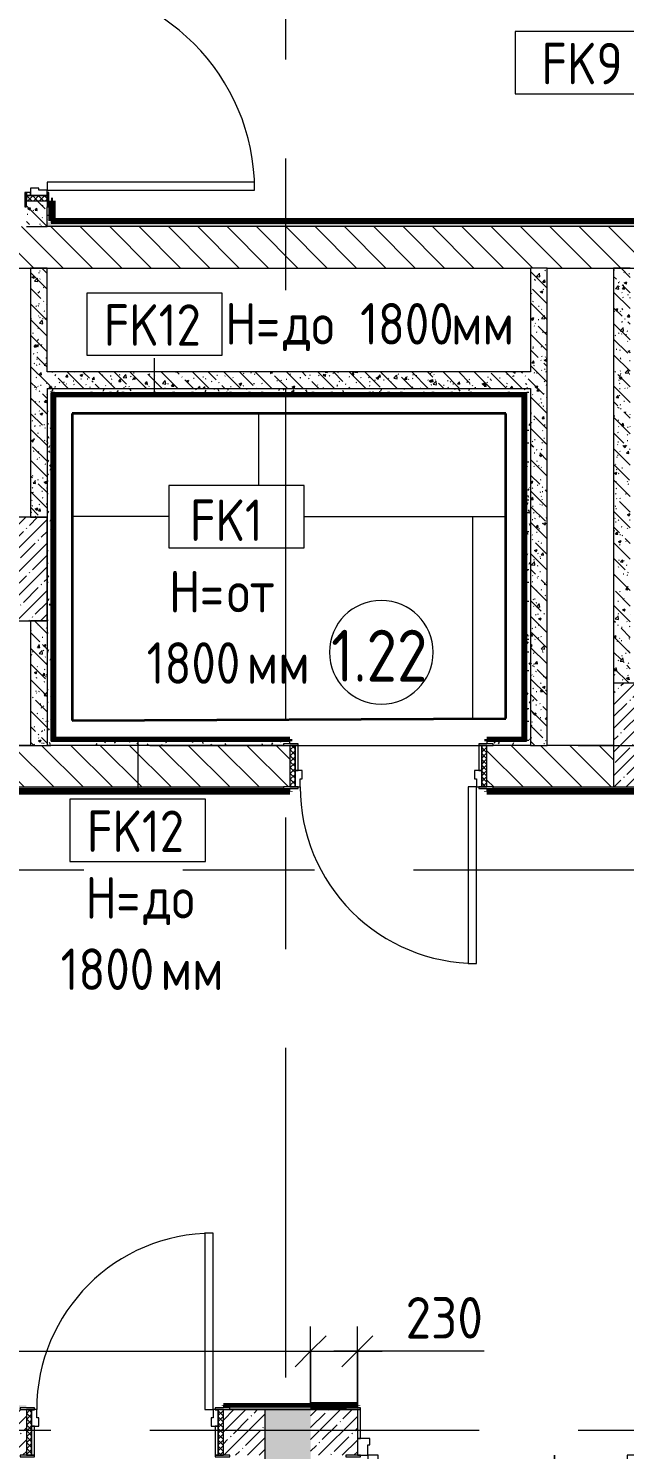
# Model space of a CAD drawing. Header units: millimetres. Extents: x 35144 to 233944, y -8553 to 29000.
# Drawn here: x 70720 to 73593, y 7707 to 14555 of the extents above; entities that cross this region are included whole.
import ezdxf

# ---------------------------------------------------------------- set-up
doc = ezdxf.new("R2010")
doc.units = ezdxf.units.MM
doc.linetypes.add('Осевая', pattern=[3175, 635, -476.25, 1587.5, -476.25])
for name, color, linetype, lineweight in [('A-ANNO-DIMS', 7, 'Continuous', 9), ('A-ANNO-DIMS-100', 7, 'Continuous', 9), ('A-AREA-IDEN', 7, 'Continuous', 9), ('A-DETL', 7, 'Continuous', 9), ('A-DETL-1', 7, 'Continuous', 35), ('A-DOOR', 7, 'Continuous', 9), ('A-DOOR-1', 7, 'Continuous', 13), ('A-DOOR-FRAM', 7, 'Continuous', 13), ('A-DOOR-FRAM-1', 7, 'Continuous', 9), ('A-WALL', 7, 'Continuous', 9), ('A-WALL-IDEN', 7, 'Continuous', 9), ('I-WALL', 7, 'Continuous', 9), ('S-COLS', 7, 'Continuous', 9), ('Оси-2', 7, 'Осевая', 9)]:
    doc.layers.add(name, color=color, linetype=linetype, lineweight=lineweight)
for name, color, linetype, lineweight, true_color in [('A-WALL-3', 7, 'Continuous', 9, 0xff80c0), ('A-WALL-4', 7, 'Continuous', 9, 0x73b588), ('G-ANNO-TEXT-1', 7, 'Continuous', 9, 0x3c3c3c), ('I-WALL-1', 7, 'Continuous', 9, 0x73b588), ('I-WALL-11', 5, 'Continuous', 53, 0x0000ff), ('I-WALL-24', 7, 'Continuous', 70, 0x3f92ba), ('I-WALL-4', 7, 'Continuous', 9, 0x3f92ba), ('I-WALL-6', 7, 'Continuous', 9, 0xc0c0c0), ('I-WALL-8', 7, 'Continuous', 80, 0xff80c0), ('I-WALL-9', 7, 'Continuous', 80, 0x73b588)]:
    doc.layers.add(name, color=color, linetype=linetype, lineweight=lineweight, true_color=true_color)
doc.styles.add('GOST Common', font='GOST_Common.ttf', dxfattribs={"width": 0.9, "height": 200})
doc.styles.add('GOST Common_1', font='GOST_Common.ttf', dxfattribs={"width": 0.9, "height": 250})
doc.styles.add('ISOCPEUR_1', font='isocpeur.ttf', dxfattribs={"width": 0.9, "height": 200})
doc.dimstyles.new('ISO-2_0_0_9К_Средний_округл2', dxfattribs={"dimscale": 304.8, "dimtxt": 199.196235, "dimasz": 0.492126, "dimexe": 0.393701, "dimexo": 0, "dimgap": 0, "dimtad": 1, "dimdec": 0, "dimrnd": 10, "dimzin": 0, "dimdsep": 46, "dimtxsty": 'ISOCPEUR_1', "dimblk1": 'OBLIQUE', "dimblk2": 'OBLIQUE', "dimsah": 1, "dimcen": 0.09, "dimdle": 0.393701, "dimazin": 0, "dimtfac": 1, "dimtdec": 4, "dimtix": 1, "dimtmove": 0, "dimatfit": 3, "dimfxl": 1, "dimtvp": 1, "dimtolj": 1, "dimtzin": 0, "dimarcsym": 2})
doc.dimstyles.new('ISO-2_0_0_9К_Средний_округл2_1', dxfattribs={"dimscale": 304.8, "dimtxt": 199.196235, "dimasz": 0.492126, "dimexe": 0.393701, "dimexo": 0, "dimgap": 0, "dimtad": 1, "dimdec": 0, "dimrnd": 10, "dimzin": 0, "dimdsep": 46, "dimtxsty": 'ISOCPEUR_1', "dimblk1": 'OBLIQUE', "dimblk2": 'OBLIQUE', "dimsah": 1, "dimcen": 0.09, "dimdle": 0.393701, "dimazin": 0, "dimtfac": 1, "dimtdec": 4, "dimtix": 1, "dimtmove": 1, "dimatfit": 3, "dimfxl": 1, "dimtvp": 1, "dimtolj": 1, "dimtzin": 0, "dimarcsym": 2})
pattern_1 = [(45, (0, 0), (-57.02463, 57.02463), []), (45, (57.025, 0), (-57.02463, 57.02463), [100.806, -20.161, 3.353, -16.808])]
pattern_2 = [(135, (0, 0), (-75.43415, -75.43415), [106.68, -17.78, 3.556, -17.78]), (135, (0, 75.39), (-75.43415, -75.43415), []), (50, (0, 0), (127.52922, -11.15758), [13.335, -146.685]), (355, (0, 0), (-24.66966, 133.74002), [10.668, -117.348]), (100.451, (10.63, -0.93), (102.85973, 122.58178), [11.333, -124.663]), (46.184, (0, 35.56), (189.75516, -29.43036), [20.002, -220.027]), (96.636, (15.81, 33.1), (166.1822, 173.1996), [17, -186.995]), (351.184, (0, 35.56), (166.18393, 173.19757), [16.002, -176.022]), (21, (17.78, 26.67), (106.13027, -71.58603), [13.335, -146.685]), (326, (17.78, 26.67), (43.26188, 128.93175), [10.668, -117.348]), (71.451, (26.62, 20.7), (149.39198, 57.34505), [11.333, -124.663]), (37.5, (0, 0), (2.162228, 59.188357), [3.353, -112.573, 3.353, -115.773, -117.793]), (37.5, (0, 0), (2.162228, 59.188357), [-235.052, 3.353, -114.44]), (7.5, (0, 0), (46.773857, 70.12615), [3.353, -64.567, 3.353, -109.906, -44.894]), (7.5, (0, 0), (46.773857, 70.12615), [-181.178, 3.353, -41.542]), (327.5, (-39.65, 0), (94.91367, -4.010093), [3.353, -41.097, 3.353, -135.331, -184.023]), (327.5, (-39.65, 0), (94.91367, -4.010093), [-183.134, 3.353, -180.67]), (317.5, (-57.43, 0), (103.69057, 17.79882), [3.353, -54.432, 3.353, -88.748, -130.683]), (317.5, (-57.43, 0), (103.69057, 17.79882), [-149.885, 3.353, -127.33])]
pattern_3 = [(135, (0, 0), (-70.71068, -70.71068), [])]
pattern_4 = [(0, (0, 0), (121.92, 30.48), [10.058, -81.382, 10.058, -81.382, -487.68]), (0, (0, 0), (121.92, 30.48), [-182.88, 10.058, -172.822, 10.058, -81.382, -213.36]), (0, (0, 0), (121.92, 30.48), [-457.2, 10.058, -50.902, 10.058, -142.342]), (120, (45.72, 15.24), (-87.356454, 90.345817), [10.058, -81.382, 10.058, -81.382, -487.68]), (120, (45.72, 15.24), (-87.356454, 90.345817), [-182.88, 10.058, -172.822, 10.058, -81.382, -213.36]), (120, (45.72, 15.24), (-87.356454, 90.345817), [-457.2, 10.058, -50.902, 10.058, -142.342]), (240, (60.96, 76.2), (-34.563546, -120.825817), [10.058, -81.382, 10.058, -81.382, -487.68]), (240, (60.96, 76.2), (-34.563546, -120.825817), [-182.88, 10.058, -172.822, 10.058, -81.382, -213.36]), (240, (60.96, 76.2), (-34.563546, -120.825817), [-457.2, 10.058, -50.902, 10.058, -142.342])]

# ---------------------------------------------------------------- blocks, each defined once
blk = doc.blocks.new('BSC_Колонна _Прямоугольная - 500х500-V30-План отделки стен 1 этажа в осях 17-23')
at = {"layer": 'S-COLS'}
h = blk.add_hatch(dxfattribs=at)
h.set_pattern_fill('FP_48', color=256, style=0, pattern_type=2)
h.set_pattern_definition([(45, (-73790, -11150), (-57.02463, 57.02463), []), (45, (-73732.975, -11150), (-57.02463, 57.02463), [100.806, -20.161, 3.353, -16.808])])
h.paths.add_polyline_path([(-250, -250), (250, -250), (250, 250), (-250, 250)])
for p, q in [((250, 250), (-250, 250)), ((-250, 250), (-250, -250)), ((250, -250), (250, 250)), ((-250, -250), (250, -250))]:
    blk.add_line(p, q, dxfattribs=at)
blk = doc.blocks.new('110_Дверь_СКБ_1Ст_Внутренняя1 - Д-17д _Д-9_ 950x2100h_ПУИ_ С_У персонала-24300662-План отделки стен 1 этажа в осях 17-23')
at = {"layer": 'A-DOOR'}
h = blk.add_hatch(dxfattribs=at)
h.set_pattern_fill('FP_31', color=256, style=0, pattern_type=2)
h.set_pattern_definition([(135, (1826.41, 164.685), (-14.14214, -14.14214), []), (225, (1826.41, 164.685), (14.14214, -14.14214), [])])
h.paths.add_polyline_path([(487.5, 100), (462.5, 100), (462.5, -100), (487.5, -100)])
at = {"layer": 'A-DOOR-FRAM-1'}
h = blk.add_hatch(dxfattribs=at)
h.set_pattern_fill('FP_32', color=256, style=0, pattern_type=2)
h.set_pattern_definition([(45, (-296.384, 164.685), (-14.1421, 14.1421), []), (135, (-296.384, 164.685), (-14.1421, -14.1421), [])])
h.paths.add_polyline_path([(-437.5, 100), (-462.5, 100), (-462.5, -100), (-437.5, -100)])
at = {"layer": 'A-DOOR'}
blk.add_arc((-412.5, 100), 850, 360, 90, dxfattribs=at)
at = {"layer": 'A-DOOR-1'}
for p, q in [((-412.5, 950), (-412.5, 100)), ((-372.5, 950), (-412.5, 950)), ((-372.5, 100), (-372.5, 950)), ((-412.5, 100), (-372.5, 100))]:
    blk.add_line(p, q, dxfattribs=at)
at = {"layer": 'A-DOOR-FRAM'}
for p, q in [((-422.5, 108), (-492.5, 108)), ((-492.5, 108), (-492.5, 100)), ((-492.5, 100), (-422.5, 100)), ((-437.5, 100), (-462.5, 100)), ((-462.5, 100), (-462.5, -100)), ((-412.5, 100), (-437.5, 100)), ((-437.5, 100), (-437.5, 20)), ((-437.5, -100), (-437.5, 100)), ((-422.5, 100), (-437.5, 100)), ((-437.5, 100), (-437.5, 99)), ((-437.5, 99), (-422.5, 99)), ((-422.5, 100), (-422.5, 108)), ((-422.5, 99), (-422.5, 100)), ((-412.5, 60), (-412.5, 100)), ((437.5, 100), (437.5, 60)), ((462.5, 100), (437.5, 100)), ((517.5, 108), (447.5, 108)), ((447.5, 108), (447.5, 100)), ((462.5, 100), (447.5, 100)), ((447.5, 100), (447.5, 99)), ((447.5, 100), (517.5, 100)), ((447.5, 99), (462.5, 99)), ((462.5, 20), (462.5, 100)), ((487.5, 100), (462.5, 100)), ((462.5, 100), (462.5, -100)), ((462.5, 99), (462.5, 100)), ((487.5, -100), (487.5, 100)), ((517.5, 100), (517.5, 108)), ((-437.5, 20), (-402.5, 20)), ((-422.5, 20), (-437.5, 20)), ((-437.5, 20), (-437.5, -100)), ((-422.5, -100), (-422.5, 20)), ((-402.5, 60), (-412.5, 60)), ((-402.5, 20), (-402.5, 60)), ((437.5, 60), (427.5, 60)), ((427.5, 60), (427.5, 20)), ((427.5, 20), (462.5, 20)), ((462.5, 20), (447.5, 20)), ((447.5, 20), (447.5, -100)), ((462.5, -100), (462.5, 20)), ((-422.5, -100), (-492.5, -100)), ((-492.5, -100), (-492.5, -108)), ((-492.5, -108), (-422.5, -108)), ((-462.5, -100), (-437.5, -100)), ((-437.5, -100), (-422.5, -100)), ((-422.5, -108), (-422.5, -100)), ((447.5, -100), (462.5, -100)), ((517.5, -100), (447.5, -100)), ((447.5, -100), (447.5, -108)), ((447.5, -108), (517.5, -108)), ((462.5, -100), (487.5, -100)), ((517.5, -108), (517.5, -100))]:
    blk.add_line(p, q, dxfattribs=at)
blk = doc.blocks.new('110_Дверь_СКБ_2Ст - Д-1_л_Лестничная клетка EIS60 2-32142534-План отделки стен 1 этажа в осях 17-23')
at = {"layer": 'A-DOOR'}
for centre, radius, start, end in [((662.5, 110), 900, 90, 180), ((-637.5, 110), 400, 360, 90)]:
    blk.add_arc(centre, radius, start, end, dxfattribs=at)
at = {"layer": 'A-DOOR-1'}
for p, q in [((662.5, 1010), (612.5, 1010)), ((612.5, 1010), (612.5, 110)), ((662.5, 110), (662.5, 1010)), ((-637.5, 510), (-637.5, 110)), ((-587.5, 510), (-637.5, 510)), ((-587.5, 110), (-587.5, 510)), ((-637.5, 110), (-587.5, 110)), ((612.5, 110), (662.5, 110))]:
    blk.add_line(p, q, dxfattribs=at)
at = {"layer": 'A-DOOR-FRAM'}
for p, q in [((-672.5, 118), (-742.5, 118)), ((-742.5, 118), (-742.5, 110)), ((-742.5, 110), (-672.5, 110)), ((-637.5, 110), (-687.5, 110)), ((-687.5, 110), (-687.5, 30)), ((-672.5, 110), (-672.5, 118)), ((-637.5, 60), (-637.5, 110)), ((662.5, 110), (662.5, 60)), ((712.5, 110), (662.5, 110)), ((767.5, 118), (697.5, 118)), ((697.5, 118), (697.5, 110)), ((697.5, 110), (767.5, 110)), ((712.5, 30), (712.5, 110)), ((767.5, 110), (767.5, 118)), ((-687.5, 30), (-627.5, 30)), ((-672.5, 30), (-687.5, 30)), ((-687.5, 30), (-687.5, -110)), ((-672.5, -110), (-672.5, 30)), ((-627.5, 60), (-637.5, 60)), ((-627.5, 30), (-627.5, 60)), ((662.5, 60), (652.5, 60)), ((652.5, 60), (652.5, 30)), ((652.5, 30), (712.5, 30)), ((712.5, 30), (697.5, 30)), ((697.5, 30), (697.5, -110)), ((712.5, -110), (712.5, 30)), ((-672.5, -110), (-742.5, -110)), ((-742.5, -110), (-742.5, -118)), ((-742.5, -118), (-672.5, -118)), ((-687.5, -110), (-672.5, -110)), ((-672.5, -118), (-672.5, -110)), ((697.5, -110), (712.5, -110)), ((767.5, -110), (697.5, -110)), ((697.5, -110), (697.5, -118)), ((697.5, -118), (767.5, -118)), ((767.5, -118), (767.5, -110))]:
    blk.add_line(p, q, dxfattribs=at)
blk = doc.blocks.new('110_Дверь_СКБ_1Ст_Внутренняя1 - Д-7_л__950x2100h_Туалет-21784696-План отделки стен 1 этажа в осях 17-23')
at = {"layer": 'A-DOOR'}
h = blk.add_hatch(dxfattribs=at)
h.set_pattern_fill('FP_50', color=256, style=0, pattern_type=2)
h.set_pattern_definition([(135, (1826.41, 174.685), (-14.14214, -14.14214), []), (225, (1826.41, 174.685), (14.14214, -14.14214), [])])
h.paths.add_polyline_path([(487.5, -110), (487.5, 110), (462.5, 110), (462.5, -110)])
at = {"layer": 'A-DOOR-FRAM-1'}
h = blk.add_hatch(dxfattribs=at)
h.set_pattern_fill('FP_51', color=256, style=0, pattern_type=2)
h.set_pattern_definition([(45, (-296.384, 174.685), (-14.1421, 14.1421), []), (135, (-296.384, 174.685), (-14.1421, -14.1421), [])])
h.paths.add_polyline_path([(-437.5, -110), (-437.5, 110), (-462.5, 110), (-462.5, -110)])
at = {"layer": 'A-DOOR'}
blk.add_arc((437.5, 110), 850, 90, 180, dxfattribs=at)
at = {"layer": 'A-DOOR-1'}
for p, q in [((437.5, 960), (397.5, 960)), ((397.5, 960), (397.5, 110)), ((437.5, 110), (437.5, 960)), ((397.5, 110), (437.5, 110))]:
    blk.add_line(p, q, dxfattribs=at)
at = {"layer": 'A-DOOR-FRAM'}
for p, q in [((-422.5, 118), (-492.5, 118)), ((-492.5, 118), (-492.5, 110)), ((-492.5, 110), (-422.5, 110)), ((-437.5, 110), (-462.5, 110)), ((-462.5, 110), (-462.5, -110)), ((-412.5, 110), (-437.5, 110)), ((-437.5, 110), (-437.5, 30)), ((-437.5, -110), (-437.5, 110)), ((-422.5, 110), (-437.5, 110)), ((-437.5, 110), (-437.5, 109)), ((-437.5, 109), (-422.5, 109)), ((-422.5, 110), (-422.5, 118)), ((-422.5, 109), (-422.5, 110)), ((-412.5, 70), (-412.5, 110)), ((-402.5, 70), (-412.5, 70)), ((-402.5, 30), (-402.5, 70)), ((437.5, 70), (427.5, 70)), ((427.5, 70), (427.5, 30)), ((437.5, 110), (437.5, 70)), ((462.5, 110), (437.5, 110)), ((517.5, 118), (447.5, 118)), ((447.5, 118), (447.5, 110)), ((462.5, 110), (447.5, 110)), ((447.5, 110), (447.5, 109)), ((447.5, 110), (517.5, 110)), ((447.5, 109), (462.5, 109)), ((462.5, 30), (462.5, 110)), ((487.5, 110), (462.5, 110)), ((462.5, 110), (462.5, -110)), ((462.5, 109), (462.5, 110)), ((487.5, -110), (487.5, 110)), ((517.5, 110), (517.5, 118)), ((-437.5, 30), (-402.5, 30)), ((-422.5, 30), (-437.5, 30)), ((-437.5, 30), (-437.5, -110)), ((-422.5, -110), (-422.5, 30)), ((427.5, 30), (462.5, 30)), ((462.5, 30), (447.5, 30)), ((447.5, 30), (447.5, -110)), ((462.5, -110), (462.5, 30)), ((-422.5, -110), (-492.5, -110)), ((-492.5, -110), (-492.5, -118)), ((-492.5, -118), (-422.5, -118)), ((-462.5, -110), (-437.5, -110)), ((-437.5, -110), (-422.5, -110)), ((-422.5, -118), (-422.5, -110)), ((447.5, -110), (462.5, -110)), ((517.5, -110), (447.5, -110)), ((447.5, -110), (447.5, -118)), ((447.5, -118), (517.5, -118)), ((462.5, -110), (487.5, -110)), ((517.5, -118), (517.5, -110))]:
    blk.add_line(p, q, dxfattribs=at)
blk = doc.blocks.new('110_Дверь_СКБ_1Ст_Внутренняя1 - Д-12 EIW 1100x2100h_кладовые _все__ коридор _между помещениями блока столовой__ моечные _все_-32933558-План отделки стен 1 этажа в осях 17-23')
at = {"layer": 'A-DOOR'}
h = blk.add_hatch(dxfattribs=at)
h.set_pattern_fill('FP_26', color=256, style=0, pattern_type=2)
h.set_pattern_definition([(135, (1751.41, 114.685), (-14.14214, -14.14214), []), (225, (1751.41, 114.685), (14.14214, -14.14214), [])])
h.paths.add_polyline_path([(562.5, 50), (537.5, 50), (537.5, -50), (562.5, -50)])
at = {"layer": 'A-DOOR-FRAM-1'}
h = blk.add_hatch(dxfattribs=at)
h.set_pattern_fill('FP_27', color=256, style=0, pattern_type=2)
h.set_pattern_definition([(45, (-371.384, 114.685), (-14.1421, 14.1421), []), (135, (-371.384, 114.685), (-14.1421, -14.1421), [])])
h.paths.add_polyline_path([(-512.5, 50), (-537.5, 50), (-537.5, -50), (-512.5, -50)])
at = {"layer": 'A-DOOR'}
blk.add_arc((512.5, 50), 1000, 90, 180, dxfattribs=at)
at = {"layer": 'A-DOOR-1'}
for p, q in [((512.5, 1050), (472.5, 1050)), ((472.5, 1050), (472.5, 50)), ((512.5, 50), (512.5, 1050)), ((472.5, 50), (512.5, 50))]:
    blk.add_line(p, q, dxfattribs=at)
at = {"layer": 'A-DOOR-FRAM'}
for p, q in [((-497.5, 58), (-567.5, 58)), ((-567.5, 58), (-567.5, 50)), ((-567.5, 50), (-497.5, 50)), ((-512.5, 50), (-537.5, 50)), ((-537.5, 50), (-537.5, -50)), ((-487.5, 50), (-512.5, 50)), ((-512.5, 50), (-512.5, -30)), ((-512.5, -50), (-512.5, 50)), ((-497.5, 50), (-512.5, 50)), ((-512.5, 50), (-512.5, 49)), ((-512.5, 49), (-497.5, 49)), ((-497.5, 50), (-497.5, 58)), ((-497.5, 49), (-497.5, 50)), ((-487.5, 10), (-487.5, 50)), ((-477.5, 10), (-487.5, 10)), ((-477.5, -30), (-477.5, 10)), ((512.5, 10), (502.5, 10)), ((502.5, 10), (502.5, -30)), ((512.5, 50), (512.5, 10)), ((537.5, 50), (512.5, 50)), ((592.5, 58), (522.5, 58)), ((522.5, 58), (522.5, 50)), ((537.5, 50), (522.5, 50)), ((522.5, 50), (522.5, 49)), ((522.5, 50), (592.5, 50)), ((522.5, 49), (537.5, 49)), ((537.5, -30), (537.5, 50)), ((562.5, 50), (537.5, 50)), ((537.5, 50), (537.5, -50)), ((537.5, 49), (537.5, 50)), ((562.5, -50), (562.5, 50)), ((592.5, 50), (592.5, 58)), ((-497.5, -50), (-567.5, -50)), ((-567.5, -50), (-567.5, -58)), ((-567.5, -58), (-497.5, -58)), ((-537.5, -50), (-512.5, -50)), ((-512.5, -30), (-477.5, -30)), ((-497.5, -30), (-512.5, -30)), ((-512.5, -30), (-512.5, -50)), ((-512.5, -50), (-497.5, -50)), ((-497.5, -50), (-497.5, -30)), ((-497.5, -58), (-497.5, -50)), ((502.5, -30), (537.5, -30)), ((537.5, -30), (522.5, -30)), ((522.5, -30), (522.5, -50)), ((522.5, -50), (537.5, -50)), ((592.5, -50), (522.5, -50)), ((522.5, -50), (522.5, -58)), ((522.5, -58), (592.5, -58)), ((537.5, -50), (537.5, -30)), ((537.5, -50), (562.5, -50)), ((592.5, -58), (592.5, -50))]:
    blk.add_line(p, q, dxfattribs=at)
blk = doc.blocks.new('М_стена_0001 - Типоразмер_без рамки-25382661-План отделки стен 1 этажа в осях 17-23')
at = {"layer": 'A-WALL-IDEN'}
for p, q in [((3.258, 1.523), (-3.273, 1.523)), ((-3.273, 1.523), (-3.273, -1.477)), ((3.258, -1.477), (3.258, 1.523)), ((-3.273, -1.477), (3.258, -1.477))]:
    blk.add_line(p, q, dxfattribs=at)
blk = doc.blocks.new('Марка_Помещения - Номер-25198446-План отделки стен 1 этажа в осях 17-23')
at = {"layer": 'A-AREA-IDEN'}
for start, end in [(360, 180), (180, 360)]:
    blk.add_arc((0, 0), 2.5, start, end, dxfattribs=at)
blk = doc.blocks.new('DIMBLOCK34-План отделки стен 1 этажа в осях 17-23')
at = {"layer": 'A-ANNO-DIMS-100'}
for p, q in [((65280, 7921), (65280, 8300.9)), ((72080, 7921), (72080, 8300.9)), ((65160, 8180.9), (72080, 8180.9)), ((65280, 8180.9), (65280, 7921)), ((72080, 8180.9), (72080, 7921))]:
    blk.add_line(p, q, dxfattribs=at)
at = {"layer": 'A-ANNO-DIMS-100', "lineweight": 20}
for p, q in [((65280, 8180.9), (65355, 8255.9)), ((72080, 8180.9), (72155, 8255.9)), ((65280, 8180.9), (65205, 8105.9)), ((72080, 8180.9), (72005, 8105.9))]:
    blk.add_line(p, q, dxfattribs=at)
at = {"layer": 'A-ANNO-DIMS-100', "color": 0, "insert": (68427.2, 8442.2), "char_height": 200, "width": 606.782, "attachment_point": 1, "line_spacing_factor": 1.149209, "style": 'ISOCPEUR_1'}
blk.add_mtext('6800', dxfattribs=at)
blk = doc.blocks.new('_Oblique')
at = {"color": 0, "linetype": 'ByBlock', "lineweight": -2}
blk.add_line((-0.5, -0.5), (0.5, 0.5), dxfattribs=at)
blk = doc.blocks.new('DIMBLOCK35-План отделки стен 1 этажа в осях 17-23')
at = {"layer": 'A-ANNO-DIMS-100'}
for p, q in [((72080, 7921), (72080, 8300.9)), ((72305, 7908), (72305, 8300.9)), ((72080, 8180.9), (72425, 8180.9)), ((72080, 8180.9), (72080, 7921)), ((72437.2, 8180.9), (72192.5, 8180.9)), ((72305, 8180.9), (72305, 7908)), ((72916.5, 8180.9), (72437.2, 8180.9))]:
    blk.add_line(p, q, dxfattribs=at)
at = {"layer": 'A-ANNO-DIMS-100', "lineweight": 20}
for p, q in [((72080, 8180.9), (72155, 8255.9)), ((72305, 8180.9), (72380, 8255.9)), ((72080, 8180.9), (72005, 8105.9)), ((72305, 8180.9), (72230, 8105.9))]:
    blk.add_line(p, q, dxfattribs=at)
at = {"layer": 'A-ANNO-DIMS-100', "color": 0, "insert": (72537.2, 8442.2), "char_height": 200, "width": 455.087, "attachment_point": 1, "line_spacing_factor": 1.149209, "style": 'ISOCPEUR_1'}
blk.add_mtext('230', dxfattribs=at)

msp = doc.modelspace()

# ---------------------------------------------------------------- hatches: boundary and pattern name
at = {"layer": 'I-WALL'}
h = msp.add_hatch(dxfattribs=at)
h.set_pattern_fill('FP_20', color=256, style=0, pattern_type=2)
h.set_pattern_definition(pattern_2)
h.paths.add_polyline_path([(70810, 13600), (70810, 13725), (70710, 13725), (70710, 13600)])
h.paths.add_polyline_path([(70810, 14825), (70810, 15150), (70710, 15150), (70710, 14825)])
h = msp.add_hatch(dxfattribs=at)
h.set_pattern_fill('FP_80', color=256, style=0, pattern_type=2)
h.set_pattern_definition(pattern_4)
h.paths.add_polyline_path([(70830, 13620), (70830, 13700), (70818, 13700), (70818, 13695), (70810, 13695), (70810, 13620)])
h.paths.add_polyline_path([(70830, 14850), (70830, 15130), (70810, 15130), (70810.4, 14855), (70818, 14855), (70818, 14850)])
h = msp.add_hatch(dxfattribs=at)
h.set_pattern_fill('FP_21', color=256, style=0, pattern_type=2)
h.set_pattern_definition(pattern_3)
h.paths.add_polyline_path([(84700, 13400), (84700, 13600), (68650, 13600), (68650, 13400), (82805.8, 13400)])
h = msp.add_hatch(dxfattribs=at)
h.set_pattern_fill('FP_80', color=256, style=0, pattern_type=2)
h.set_pattern_definition(pattern_4)
h.paths.add_polyline_path([(85110, 13600), (85110, 13608), (85140, 13608), (85140, 13620), (70810, 13620), (70810, 13600), (82805.8, 13600)])
h = msp.add_hatch(dxfattribs=at)
h.set_pattern_fill('FP_20', color=256, style=0, pattern_type=2)
h.set_pattern_definition(pattern_2)
h.paths.add_polyline_path([(70810, 11100), (70810, 11700), (70730, 11700), (70730, 11100)])
h.paths.add_polyline_path([(70730, 12200), (70810, 12200), (70810, 13400), (70730, 13400), (70730, 12670.9)])
h = msp.add_hatch(dxfattribs=at)
h.set_pattern_fill('FP_20', color=256, style=0, pattern_type=2)
h.set_pattern_definition(pattern_2)
h.paths.add_polyline_path([(73220, 11100), (73220, 13400), (73140, 13400), (73140, 11100)])
h = msp.add_hatch(dxfattribs=at)
h.set_pattern_fill('FP_20', color=256, style=0, pattern_type=2)
h.set_pattern_definition(pattern_2)
h.paths.add_polyline_path([(73574.3, 11400), (73620, 11400), (73620, 13400), (73540, 13400), (73540, 11400), (73570, 11400)])
h = msp.add_hatch(dxfattribs=at)
h.set_pattern_fill('FP_20', color=256, style=0, pattern_type=2)
h.set_pattern_definition(pattern_2)
h.paths.add_polyline_path([(70810, 12820), (73140, 12820), (73140, 12900), (70810, 12900)])
h = msp.add_hatch(dxfattribs=at)
h.set_pattern_fill('FP_80', color=256, style=0, pattern_type=2)
h.set_pattern_definition(pattern_4)
h.paths.add_polyline_path([(70830, 11120), (70830, 12820), (70810, 12820), (70810, 11120)])
h = msp.add_hatch(dxfattribs=at)
h.set_pattern_fill('FP_80', color=256, style=0, pattern_type=2)
h.set_pattern_definition(pattern_4)
h.paths.add_polyline_path([(73140, 12800), (73140, 12820), (70830, 12820), (70830, 12800), (73120, 12800)])
h = msp.add_hatch(dxfattribs=at)
h.set_pattern_fill('FP_80', color=256, style=0, pattern_type=2)
h.set_pattern_definition(pattern_4)
h.paths.add_polyline_path([(73140, 11100), (73140, 12800), (73120, 12800), (73120, 11100)])
h = msp.add_hatch(dxfattribs=at)
h.set_pattern_fill('FP_21', color=256, style=0, pattern_type=2)
h.set_pattern_definition(pattern_3)
h.paths.add_polyline_path([(72959.8, 10900), (73540, 10900), (73540, 11100), (72929.8, 11100), (72929.8, 10900)])
h.paths.add_polyline_path([(71979.8, 10900), (71979.8, 11100), (69618.8, 11100), (69618.8, 10900), (71949.8, 10900)])
h.paths.add_polyline_path([(67962.6, 10900), (68668.8, 10900), (68668.8, 11100), (66760, 11100), (66760, 10900)])
h.paths.add_polyline_path([(66560, 10900), (66560, 11100), (62160, 11100), (62160, 10900), (64993.9, 10900)])
h = msp.add_hatch(dxfattribs=at)
h.set_pattern_fill('FP_80', color=256, style=0, pattern_type=2)
h.set_pattern_definition(pattern_4)
h.paths.add_polyline_path([(70931.2, 11100), (71949.8, 11100.5), (71949.8, 11108), (71979.8, 11108), (71979.8, 11120), (70810, 11120), (70810, 11100)])
h.paths.add_polyline_path([(73120, 11100), (73120, 11120), (72929.8, 11120), (72929.8, 11108), (72959.8, 11108), (72959.8, 11100)])
h = msp.add_hatch(dxfattribs=at)
h.set_pattern_fill('FP_80', color=256, style=0, pattern_type=2)
h.set_pattern_definition(pattern_4)
h.paths.add_polyline_path([(69618.8, 10880), (71979.8, 10880), (71979.8, 10892), (71949.8, 10892), (71949.8, 10900), (69648.8, 10900), (69648.8, 10892), (69618.8, 10892)])
h.paths.add_polyline_path([(75384.2, 10880), (75470, 10880), (75470, 10900), (72959.8, 10900), (72959.8, 10892), (72929.8, 10892), (72929.8, 10880), (73899.9, 10880)])
h.paths.add_polyline_path([(68668.8, 10880), (68668.8, 10892), (68638.8, 10892), (68638.8, 10900), (62160, 10900), (62160, 10880), (68638.8, 10880)])
h.paths.add_polyline_path([(61940, 10880), (61960, 10880), (61960, 10900), (61940, 10900)])
h = msp.add_hatch(dxfattribs=at)
h.set_pattern_fill('FP_80', color=256, style=0, pattern_type=2)
h.set_pattern_definition(pattern_4)
h.paths.add_polyline_path([(60610, 7900), (65880, 7900), (65880, 7908), (65910, 7908), (65910, 7920), (60610, 7920)])
h.paths.add_polyline_path([(75460, 7900), (75459, 7920), (73730, 7920), (73730, 7908), (73760, 7908), (73760, 7900), (75384.2, 7900)])
h.paths.add_polyline_path([(69446.9, 7900), (70680, 7900), (70680, 7908), (70710, 7908), (70710, 7920), (69360, 7920), (69360, 7908), (69390, 7908), (69390, 7900)])
h.paths.add_polyline_path([(67962.6, 7900), (68230, 7900.4), (68230, 7908), (68260, 7908), (68260, 7920), (66860, 7920), (66860, 7908), (66890, 7908), (66890, 7900)])
h.paths.add_polyline_path([(58110, 7900), (58110, 7920), (50710, 7920), (50710, 7900), (56910, 7900)])
h.paths.add_polyline_path([(72250, 7900), (72250, 7908), (72280, 7908), (72280, 7920), (71660, 7920), (71660, 7908), (71690, 7908), (71690, 7900)])
h.paths.add_polyline_path([(38760, 7900), (39340, 7900), (39340, 7920), (38760, 7920)])
h.paths.add_polyline_path([(46110, 7900), (48210, 7900), (48210, 7920), (41840, 7920), (41840, 7900), (44910, 7900)])
h = msp.add_hatch(dxfattribs=at)
h.set_pattern_fill('FP_1', color=256, style=0, pattern_type=2)
h.set_pattern_definition(pattern_1)
h.paths.add_polyline_path([(69360, 7680), (70710, 7680), (70710, 7900), (69360, 7900)])
h.paths.add_polyline_path([(67580, 7680), (68260, 7680), (68260, 7900), (66860, 7900), (66860, 7680), (67560, 7680)])
h.paths.add_polyline_path([(71860, 7680), (71860, 7900), (71660, 7900), (71660, 7680), (71690, 7680)])
h = msp.add_hatch(dxfattribs=at)
h.set_pattern_fill('FP_1', color=256, style=0, pattern_type=2)
h.set_pattern_definition(pattern_1)
h.paths.add_polyline_path([(72080, -100), (72080, 7900), (71860, 7900), (71860, -100)])
h = msp.add_hatch(dxfattribs=at)
h.set_pattern_fill('FP_1', color=256, style=0, pattern_type=2)
h.set_pattern_definition(pattern_1)
h.paths.add_polyline_path([(75480, 7680), (75700, 7680), (75700, 7900), (73705, 7900), (73705, 7680), (75384.2, 7680)])
h.paths.add_polyline_path([(72080, 7680), (72305, 7680), (72305, 7900), (72080, 7900), (72080, 7730)])
at = {"layer": 'I-WALL-1'}
h = msp.add_hatch(color=256, dxfattribs=at)
h.paths.add_polyline_path([(70838, 13628), (70838, 13725), (70830, 13725), (70830, 13628)])
h.paths.add_polyline_path([(70830, 14825), (70838, 14825), (70838, 15122), (70830, 15122), (70830, 14931.5)])
msp.add_hatch(color=256, dxfattribs=at).paths.add_polyline_path([(85140, 13620), (85140, 13628), (70830, 13628), (70830, 13620), (82805.8, 13620)])
at = {"layer": 'I-WALL-4'}
for points in [[(73120, 12789), (73120, 12800), (70830, 12800), (70830, 12789), (73109, 12789)], [(70830, 11120), (70841, 11120), (70841, 12800), (70830, 12800), (70830, 11540.7)], [(73109, 11120), (73120, 11120), (73120, 12800), (73109, 12800), (73109, 11540.7)]]:
    msp.add_hatch(color=256, dxfattribs=at).paths.add_polyline_path(points)
h = msp.add_hatch(color=256, dxfattribs=at)
h.paths.add_polyline_path([(72929.8, 11120), (73120, 11120), (73120, 11131), (72929.8, 11131)])
h.paths.add_polyline_path([(70931.2, 11120), (71979.8, 11120), (71979.8, 11131), (70830, 11131), (70830, 11120)])
at = {"layer": 'S-COLS'}
h = msp.add_hatch(dxfattribs=at)
h.set_pattern_fill('FP_1', color=256, style=0, pattern_type=2)
h.set_pattern_definition(pattern_1)
h.paths.add_polyline_path([(70310, 11700), (70810, 11700), (70810, 12200), (70310, 12200)])

# ---------------------------------------------------------------- linework, layer by layer
at = {"layer": 'A-DETL'}
for p, q in [((71830, 12352.7), (71830, 12700)), ((72049.4, 12352.7), (71396.2, 12352.7)), ((71396.2, 12352.7), (71396.2, 12052.7)), ((72049.4, 12052.7), (72049.4, 12352.7)), ((71396.2, 12202.7), (70930, 12202.7)), ((72049.4, 12202.7), (73020, 12202.7)), ((72860, 12202.7), (72860, 11229.8)), ((71396.2, 12052.7), (72049.4, 12052.7))]:
    msp.add_line(p, q, dxfattribs=at)
at = {"layer": 'A-DETL-1'}
for p, q in [((73020, 12700), (70930, 12700)), ((70930, 12700), (70930, 11220.5)), ((73020, 11230.5), (73020, 12700)), ((70930, 11220.5), (73020, 11230.5))]:
    msp.add_line(p, q, dxfattribs=at)
at = {"layer": 'A-WALL'}
for p, q in [((70710, 13600), (70810, 13600)), ((85140, 13620), (70830, 13620)), ((70810, 13400), (70730, 13400)), ((73220, 13400), (73140, 13400)), ((73620, 13400), (73540, 13400)), ((70730, 11100), (70810, 11100)), ((73140, 11100), (73220, 11100))]:
    msp.add_line(p, q, dxfattribs=at)
at = {"layer": 'A-WALL-3'}
msp.add_line((72080, 7921), (72080, 7920), dxfattribs=at)
at = {"layer": 'A-WALL-4'}
msp.add_line((70830, 13628), (70830, 13620), dxfattribs=at)
at = {"layer": 'A-WALL-IDEN'}
for p, q in [((71327.6, 12794.5), (71327.6, 12966.3)), ((71246.7, 11125.5), (71246.7, 10871.2))]:
    msp.add_line(p, q, dxfattribs=at)
at = {"layer": 'I-WALL-11'}
for p, q in [((72080, 7921), (71660, 7921)), ((71660, 7921), (71660, 7920)), ((71660, 7920), (72080, 7920))]:
    msp.add_line(p, q, dxfattribs=at)
at = {"layer": 'I-WALL-24'}
for p, q in [((73120, 12789), (70830, 12789)), ((70841, 12800), (70841, 11120)), ((73109, 11120), (73109, 12800)), ((70830, 11131), (71979.8, 11131)), ((71979.8, 11120), (71979.8, 11131)), ((72929.8, 11131), (73120, 11131)), ((72929.8, 11131), (72929.8, 11120))]:
    msp.add_line(p, q, dxfattribs=at)
at = {"layer": 'I-WALL-6'}
for p, q in [((70830, 13700), (70818, 13700)), ((70810, 13600), (70810, 13695)), ((85110, 13600), (70810, 13600)), ((70389.8, 13400), (70730, 13400)), ((70730, 13400), (70730, 12200)), ((70810, 12900), (70810, 13400)), ((70810, 13400), (73140, 13400)), ((73140, 13400), (73140, 12900)), ((73220, 11100), (73220, 13400)), ((73220, 13400), (73540, 13400)), ((73540, 13400), (73540, 11400)), ((73140, 12900), (70810, 12900)), ((70810, 12820), (73140, 12820)), ((70810, 12820), (70810, 11100)), ((73140, 12820), (73140, 11100)), ((70830, 11120), (70830, 12800)), ((70830, 12800), (73120, 12800)), ((73120, 12800), (73120, 11120)), ((70730, 12200), (70810, 12200)), ((70730, 11700), (70730, 11100)), ((70810, 11700), (70730, 11700)), ((70730, 11100), (70389.8, 11100)), ((71949.8, 11100), (70810, 11100)), ((71979.8, 11120), (70830, 11120)), ((71979.8, 11108), (71979.8, 11120)), ((73120, 11120), (72929.8, 11120)), ((72929.8, 11120), (72929.8, 11108)), ((73140, 11100), (72959.8, 11100)), ((73540, 11100), (73220, 11100)), ((69648.8, 10900), (71949.8, 10900)), ((71979.8, 10880), (71979.8, 10892)), ((72929.8, 10892), (72929.8, 10880)), ((72959.8, 10900), (73540, 10900)), ((71660, 7920), (71660, 7908)), ((72250, 7900), (71690, 7900)), ((71690, 7900), (72250, 7900)), ((71860, 7900), (71860, 120)), ((72280, 7908), (72280, 7920))]:
    msp.add_line(p, q, dxfattribs=at)
at = {"layer": 'I-WALL-8'}
for p, q in [((71979.8, 10880), (69618.8, 10880)), ((69618.8, 10879), (71979.8, 10879)), ((71979.8, 10879), (71979.8, 10880)), ((75459.5, 10880), (72929.8, 10880)), ((72929.8, 10880), (72929.8, 10879)), ((72929.8, 10879), (75459.5, 10879)), ((72305, 7921), (72080, 7921)), ((72080, 7920), (72305, 7920)), ((72305, 7920), (72305, 7921))]:
    msp.add_line(p, q, dxfattribs=at)
at = {"layer": 'I-WALL-9'}
for p, q in [((70830, 13725), (70830, 13628)), ((70838, 13725), (70830, 13725)), ((70838, 13628), (70838, 13725)), ((70830, 13628), (85140, 13628))]:
    msp.add_line(p, q, dxfattribs=at)
at = {"layer": 'S-COLS'}
for p, q in [((70730, 12200), (70389.8, 12200)), ((70810, 12200), (70730, 12200)), ((70810, 11700), (70810, 12200)), ((70389.8, 11700), (70730, 11700)), ((70730, 11700), (70810, 11700))]:
    msp.add_line(p, q, dxfattribs=at)
at = {"layer": 'Оси-2'}
for p, q in [((71960, 593.7), (71960, 24898.1)), ((38443.7, 13400), (81600, 13400)), ((38443.7, 11100), (82200, 11100)), ((39713.7, 10500), (82200, 10500)), ((38443.7, 7800), (82200, 7800))]:
    msp.add_line(p, q, dxfattribs=at)

# ---------------------------------------------------------------- block references
at = {"layer": 'A-AREA-IDEN', "xscale": 99.99999999999993, "yscale": 99.99999999999993, "zscale": 99.99999999999993}
msp.add_blockref('Марка_Помещения - Номер-25198446-План отделки стен 1 этажа в осях 17-23', (72420.4, 11549), dxfattribs=at)
at = {"layer": 'A-DOOR'}
for name, p, rotation in [('110_Дверь_СКБ_1Ст_Внутренняя1 - Д-12 EIW 1100x2100h_кладовые _все__ коридор _между помещениями блока столовой__ моечные _все_-32933558-План отделки стен 1 этажа в осях 17-23', (70760, 14287.5), 270), ('110_Дверь_СКБ_1Ст_Внутренняя1 - Д-17д _Д-9_ 950x2100h_ПУИ_ С_У персонала-24300662-План отделки стен 1 этажа в осях 17-23', (72467.3, 11000), 180), ('110_Дверь_СКБ_2Ст - Д-1_л_Лестничная клетка EIS60 2-32142534-План отделки стен 1 этажа в осях 17-23', (73017.5, 7790), 180)]:
    msp.add_blockref(name, p, dxfattribs=dict(at, rotation=rotation))
msp.add_blockref('110_Дверь_СКБ_1Ст_Внутренняя1 - Д-7_л__950x2100h_Туалет-21784696-План отделки стен 1 этажа в осях 17-23', (71172.5, 7790), dxfattribs=at)
at = {"layer": 'A-WALL-IDEN', "xscale": 99.99999999999993, "yscale": 99.99999999999993, "zscale": 99.99999999999993}
for p in [(73393.5, 14387.7), (71328.4, 13127.8), (71247.5, 10688.7)]:
    msp.add_blockref('М_стена_0001 - Типоразмер_без рамки-25382661-План отделки стен 1 этажа в осях 17-23', p, dxfattribs=at)
at = {"layer": 'S-COLS'}
msp.add_blockref('BSC_Колонна _Прямоугольная - 500х500-V30-План отделки стен 1 этажа в осях 17-23', (73790, 11150), dxfattribs=at)

# ---------------------------------------------------------------- texts
at = {"layer": 'A-AREA-IDEN', "insert": (72178.6, 11657.6), "char_height": 250, "width": 606.076, "attachment_point": 1, "style": 'GOST Common_1'}
msp.add_mtext('1.22', dxfattribs=at)
at = {"layer": 'A-WALL-IDEN', "char_height": 200, "attachment_point": 1, "style": 'GOST Common'}
for s, insert, width in [('FK9', (73192.5, 14485.7), 497.848), ('FK12', (71082.9, 13225.9), 606.076), ('FK12', (71002, 10786.8), 606.076)]:
    msp.add_mtext(s, dxfattribs=dict(at, insert=insert, width=width))
at = {"layer": 'G-ANNO-TEXT-1', "char_height": 200, "attachment_point": 1, "style": 'GOST Common'}
for s, insert, width in [('\\fGOST Common|b0|i0|c204|p34|;\\W.9;Н', (71667.4, 13231.8), 180.38), (' 1800', (72209.2, 13231.8), 663.797), ('\\fGOST Common|b0|i0|c204|p34|;\\W.9;=', (71816.3, 13231.8), 158.734), ('до', (71947.2, 13231.8), 317.468), ('мм', (72756.9, 13231.8), 360.759), ('FK1', (71498.3, 12285.2), 447.342), ('\\fGOST Common|b0|i0|c204|p34|;\\W.9;Н', (71397.1, 11941.2), 180.38), ('\\fGOST Common|b0|i0|c204|p34|;\\W.9; ', (71968.6, 11941.2), 79.367), ('\\fGOST Common|b0|i0|c204|p34|;\\W.9;=', (71545.9, 11941.2), 158.734), ('от', (71676.9, 11941.2), 353.544), ('1800', (71289.9, 11597.3), 584.43), ('мм', (71772.1, 11597.3), 360.759), ('\\fGOST Common|b0|i0|c204|p34|;\\W.9;Н', (70994.2, 10465.9), 180.38), ('\\fGOST Common|b0|i0|c204|p34|;\\W.9; ', (71535.9, 10465.9), 79.367), ('\\fGOST Common|b0|i0|c204|p34|;\\W.9;=', (71143, 10465.9), 158.734), ('до', (71274, 10465.9), 317.468), ('1800', (70875.1, 10121.9), 584.43), ('мм', (71357.3, 10121.9), 360.759)]:
    msp.add_mtext(s, dxfattribs=dict(at, insert=insert, width=width))

# ---------------------------------------------------------------- dimensions: what is measured, and where the dimension line sits
at = {"layer": 'A-ANNO-DIMS'}
dim = msp.add_linear_dim(base=(72080, 8180.9), p1=(65280, 7921), p2=(72080, 7921), dimstyle='ISO-2_0_0_9К_Средний_округл2', override={"dimpost": '<>', "dimfxl": 6800}, dxfattribs=at)
dim.commit()
dim.dimension.update_dxf_attribs({"geometry": 'DIMBLOCK34-План отделки стен 1 этажа в осях 17-23', "text_midpoint": (68680, 8280.9)})
dim = msp.add_linear_dim(base=(72305, 8180.9), p1=(72080, 7921), p2=(72305, 7908), dimstyle='ISO-2_0_0_9К_Средний_округл2_1', override={"dimpost": '<>', "dimfxl": 225.375243}, dxfattribs=at)
dim.commit()
dim.dimension.update_dxf_attribs({"geometry": 'DIMBLOCK35-План отделки стен 1 этажа в осях 17-23', "text_midpoint": (72764.8, 8308.8), "dimtype": 160})

doc.saveas('drawing.dxf')
